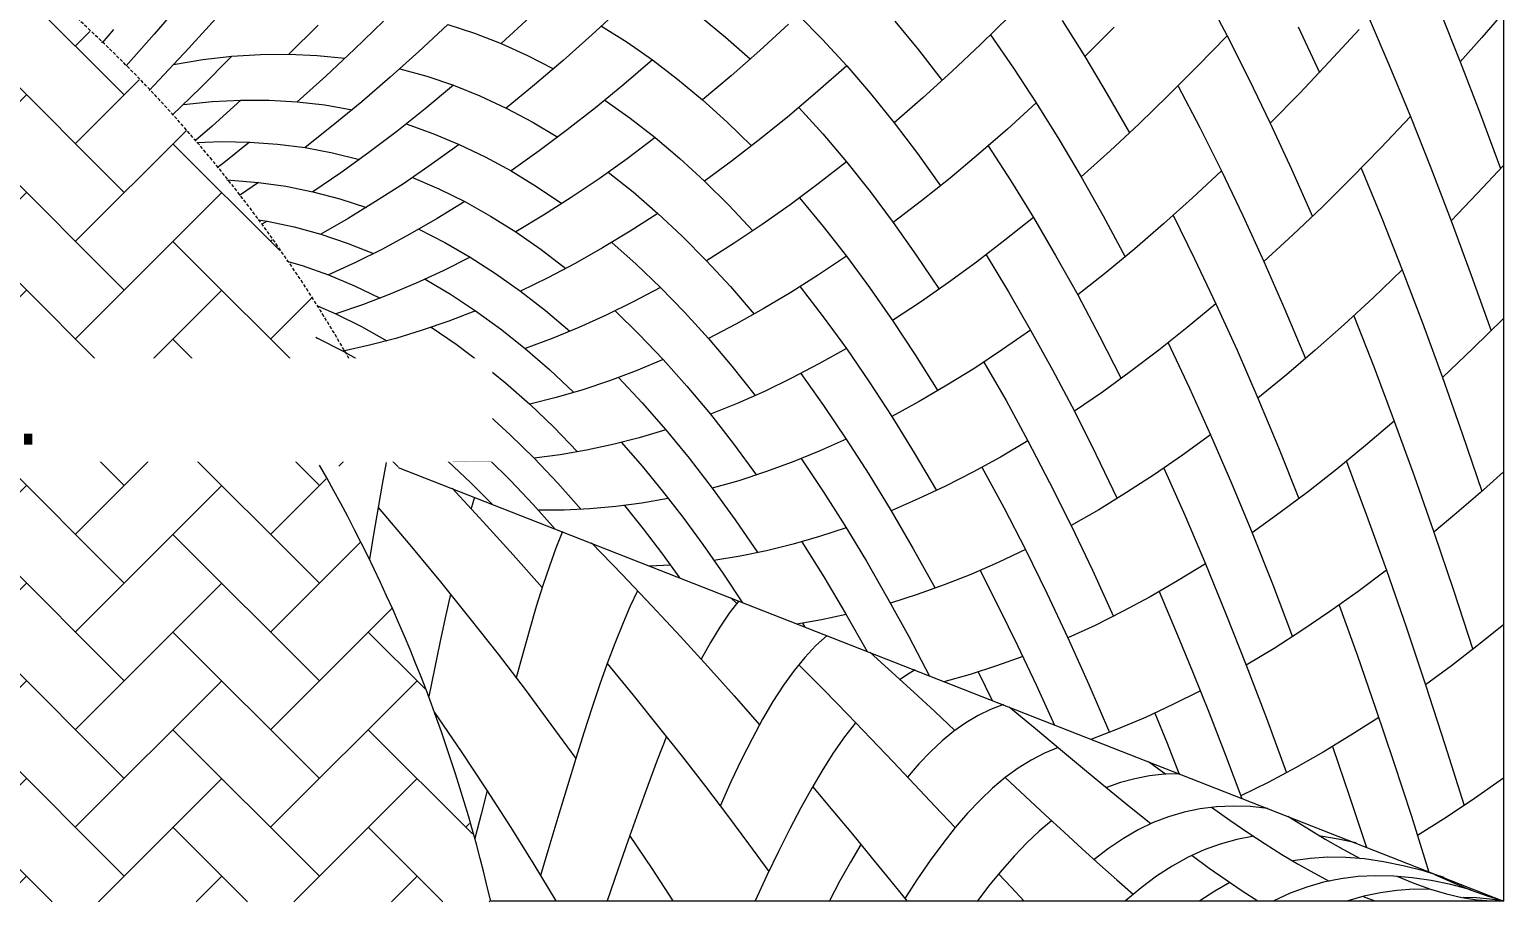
# Model space of a CAD drawing. Header units: millimetres. Extents: x -44638 to 64413, y -26305 to 6660.
# Drawn here: x -1102 to 1032, y -1812 to -549 of the extents above; entities that cross this region are included whole.
import ezdxf

# ---------------------------------------------------------------- set-up
doc = ezdxf.new("R2010")
doc.units = ezdxf.units.MM
doc.linetypes.add('Demolished', pattern=[7.14375, 4.7625, -2.38125])
for name, color, linetype, lineweight in [('A-ANNO-DIMS', 211, 'Continuous', 5), ('A-ANNO-DIMS-100', 211, 'Continuous', 5), ('A-FLOR', 192, 'Continuous', 9), ('A-FLOR-PATT', 8, 'Continuous', 9), ('G-ANNO-TEXT', 231, 'Continuous', 5)]:
    doc.layers.add(name, color=color, linetype=linetype, lineweight=lineweight)
doc.styles.add('Arial_1', font='arial.ttf', dxfattribs={"width": 0.9, "height": 100})
doc.styles.add('Arial_2', font='arial.ttf', dxfattribs={"width": 0.9, "height": 120})
doc.dimstyles.new('SVA_-_1_2mm_Arial', dxfattribs={"dimscale": 304.8, "dimtxt": 122.431128, "dimasz": 0.492126, "dimexe": 0.492126, "dimexo": 0.0625, "dimgap": 0.246063, "dimtad": 1, "dimdec": 0, "dimrnd": 5, "dimzin": 0, "dimdsep": 46, "dimtxsty": 'Arial_2', "dimblk1": 'OBLIQUE', "dimblk2": 'OBLIQUE', "dimsah": 1, "dimcen": 0.09, "dimdle": 0.492126, "dimazin": 0, "dimtfac": 1, "dimtdec": 4, "dimtix": 1, "dimtmove": 0, "dimatfit": 3, "dimfxl": 1.968504, "dimfxlon": 1, "dimtvp": 1, "dimtfill": 1, "dimtolj": 1, "dimtzin": 0, "dimarcsym": 2})

# ---------------------------------------------------------------- blocks, each defined once
blk = doc.blocks.new('FP_16-DEMOLITION - EXISTING GROUND STOREY PLAN')
at = {"layer": 'A-FLOR-PATT', "color": 53, "lineweight": 5}
for p, q in [((-878.4, -505.7), (-921.4, -556)), ((600.6, -498.6), (632.3, -558.5)), ((-821.9, -522.1), (-871.7, -577)), ((-377, -531.1), (-418.8, -569.6)), ((-245.8, -518.5), (-287.6, -557.1)), ((-130.3, -530.6), (-94.1, -560.2)), ((11.4, -528.2), (46.6, -563.9)), ((317.8, -529.4), (275.5, -570.6)), ((837.7, -533.1), (867.9, -603.1)), ((940.1, -522.2), (969.8, -596.1)), ((1032.2, -524.4), (1000.9, -560.7)), ((-980.2, -549.2), (-996.4, -568.5)), ((-684, -542.9), (-726.1, -585)), ((-589.2, -537.4), (-631.2, -577.9)), ((-496.2, -542), (-538, -581)), ((-496.2, -542), (-457.3, -554.7)), ((-457.3, -554.7), (-418.8, -569.6)), ((-273.7, -544.4), (-236.5, -567.8)), ((-2.6, -541.3), (-44.4, -579.5)), ((151.3, -537), (185.6, -578.9)), ((393.4, -536.4), (426.2, -588.4)), ((468.7, -546.1), (426.2, -588.4)), ((735.1, -545.2), (765.8, -611.3)), ((823.3, -549.1), (780.1, -596)), ((-997.3, -567.7), (-994.8, -566.7)), ((-921.4, -556), (-961.7, -601.8)), ((-418.8, -569.6), (-380.7, -586.7)), ((-287.6, -557.1), (-329.2, -594.1)), ((-236.5, -567.8), (-199.8, -593.3)), ((-94.1, -560.2), (-58.3, -591.9)), ((46.6, -563.9), (81.4, -601.8)), ((275.5, -570.6), (233.5, -610.2)), ((289.6, -557.1), (323, -605.1)), ((632.3, -558.5), (589.6, -602.6)), ((632.3, -558.5), (663.6, -620.6)), ((1000.9, -560.7), (969.8, -596.1)), ((-871.7, -577), (-921.1, -629.7)), ((-893.1, -600.1), (-850.8, -592.9)), ((-808.8, -588), (-854.4, -633.9)), ((-850.8, -592.9), (-808.8, -588)), ((-808.8, -588), (-767.3, -585.4)), ((-767.3, -585.4), (-726.1, -585)), ((-726.1, -585), (-685.4, -586.9)), ((-685.4, -586.9), (-645.1, -591)), ((-631.2, -577.9), (-672.9, -616.8)), ((-538, -581), (-579.5, -618.3)), ((-380.7, -586.7), (-343, -606.1)), ((-329.2, -594.1), (-370.5, -629.4)), ((-199.8, -593.3), (-241.2, -628.8)), ((-199.8, -593.3), (-163.4, -621.1)), ((-44.4, -579.5), (-86, -616.2)), ((185.6, -578.9), (219.5, -623)), ((426.2, -588.4), (458.7, -642.7)), ((780.1, -596), (737.3, -641.3)), ((969.8, -596.1), (999.2, -672.2)), ((-672.9, -616.8), (-714.4, -654)), ((-579.5, -618.3), (-620.8, -654)), ((-565.7, -606.1), (-526.6, -617)), ((-526.6, -617), (-487.9, -630.1)), ((-86, -616.2), (-127.4, -651.1)), ((81.4, -601.8), (39.8, -638.5)), ((81.4, -601.8), (115.9, -642)), ((233.5, -610.2), (191.7, -648.1)), ((323, -605.1), (356, -655.4)), ((589.6, -602.6), (547.1, -645)), ((867.9, -603.1), (897.8, -675.3)), ((-921.1, -629.7), (-928.6, -637.4)), ((-854.4, -633.9), (-895.1, -673.4)), ((-487.9, -630.1), (-529, -664.3)), ((-487.9, -630.1), (-449.6, -645.5)), ((-370.5, -629.4), (-411.6, -663.1)), ((-241.2, -628.8), (-282.4, -662.6)), ((-163.4, -621.1), (-127.4, -651.1)), ((39.8, -638.5), (-1.6, -673.6)), ((561.2, -631.1), (592.8, -691.4)), ((663.6, -620.6), (694.6, -684.9)), ((-878.9, -657.9), (-837.2, -653.5)), ((-795.8, -651.4), (-837.3, -689.1)), ((-837.2, -653.5), (-795.8, -651.4)), ((-795.8, -651.4), (-754.9, -651.6)), ((-754.9, -651.6), (-714.4, -654)), ((-714.4, -654), (-674.3, -658.6)), ((-674.3, -658.6), (-634.5, -665.5)), ((-620.8, -654), (-661.9, -688)), ((-449.6, -645.5), (-411.6, -663.1)), ((-268.7, -651.5), (-232.1, -677.5)), ((-127.4, -651.1), (-91.8, -683.4)), ((115.9, -642), (150.1, -684.3)), ((191.7, -648.1), (150.1, -684.3)), ((356, -655.4), (314.1, -693.4)), ((356, -655.4), (388.7, -707.9)), ((458.7, -642.7), (490.8, -699.1)), ((547.1, -645), (504.8, -685.8)), ((737.3, -641.3), (694.6, -684.9)), ((-529, -664.3), (-569.9, -696.8)), ((-411.6, -663.1), (-374.1, -683)), ((-282.4, -662.6), (-323.3, -694.7)), ((-232.1, -677.5), (-195.8, -705.8)), ((-1.6, -673.6), (-42.8, -707)), ((12.2, -662.1), (46.9, -700.5)), ((897.8, -675.3), (854.9, -720.6)), ((897.8, -675.3), (927.4, -749.7)), ((999.2, -672.2), (1028.2, -750.5)), ((-837.3, -689.1), (-861.5, -710.2)), ((-661.9, -688), (-702.8, -720.4)), ((-569.9, -696.8), (-610.6, -727.6)), ((-556.3, -686.1), (-517.8, -699.8)), ((-517.8, -699.8), (-479.6, -715.6)), ((-374.1, -683), (-336.9, -705.1)), ((-323.3, -694.7), (-364, -725.2)), ((-91.8, -683.4), (-56.5, -717.8)), ((46.9, -700.5), (81.2, -741.1)), ((150.1, -684.3), (183.9, -728.9)), ((314.1, -693.4), (272.5, -729.7)), ((504.8, -685.8), (462.8, -725)), ((592.8, -691.4), (624, -753.9)), ((694.6, -684.9), (725.3, -751.4)), ((-859.3, -713), (-823.7, -711.7)), ((-823.7, -711.7), (-783, -712.3)), ((-783, -712.3), (-820.5, -742.5)), ((-783, -712.3), (-742.7, -715.3)), ((-742.7, -715.3), (-702.8, -720.4)), ((-702.8, -720.4), (-663.3, -727.9)), ((-479.6, -715.6), (-520.2, -744.9)), ((-479.6, -715.6), (-441.9, -733.7)), ((-364, -725.2), (-404.5, -754.1)), ((-195.8, -705.8), (-236.6, -736.4)), ((-195.8, -705.8), (-160, -736.3)), ((-42.8, -707), (-83.8, -738.8)), ((286.3, -717.8), (319.2, -768.5)), ((388.7, -707.9), (421, -762.5)), ((462.8, -725), (421, -762.5)), ((854.9, -720.6), (812.2, -764.3)), ((-820.5, -742.5), (-829.9, -749.7)), ((-663.3, -727.9), (-624.1, -737.5)), ((-610.6, -727.6), (-651.1, -756.8)), ((-520.2, -744.9), (-560.5, -772.6)), ((-441.9, -733.7), (-404.5, -754.1)), ((-236.6, -736.4), (-277.2, -765.4)), ((-160, -736.3), (-124.5, -769)), ((-83.8, -738.8), (-124.5, -769)), ((81.2, -741.1), (40.2, -773)), ((81.2, -741.1), (115.2, -783.9)), ((183.9, -728.9), (217.3, -775.6)), ((272.5, -729.7), (231.1, -764.4)), ((1032.2, -746.2), (994.3, -786.8)), ((-816, -767.1), (-810.5, -767.3)), ((-810.5, -767.3), (-770.4, -770.7)), ((-651.1, -756.8), (-691.3, -784.4)), ((-547.1, -763.6), (-509.1, -780)), ((-404.5, -754.1), (-367.5, -776.7)), ((-277.2, -765.4), (-317.5, -792.7)), ((-263.7, -755.9), (-227.6, -784.6)), ((231.1, -764.4), (189.9, -797.5)), ((421, -762.5), (453, -819.3)), ((624, -753.9), (582, -793.2)), ((624, -753.9), (655, -818.6)), ((725.3, -751.4), (755.7, -820)), ((812.2, -764.3), (769.8, -806.4)), ((826.4, -749.9), (856.3, -822.5)), ((927.4, -749.7), (956.7, -826.2)), ((-770.4, -770.7), (-797.9, -789.8)), ((-770.4, -770.7), (-730.6, -776.4)), ((-730.6, -776.4), (-691.3, -784.4)), ((-691.3, -784.4), (-652.4, -794.5)), ((-560.5, -772.6), (-600.6, -798.6)), ((-509.1, -780), (-471.5, -798.6)), ((-367.5, -776.7), (-330.9, -801.4)), ((-227.6, -784.6), (-191.9, -815.6)), ((-124.5, -769), (-89.4, -803.9)), ((40.2, -773), (-0.6, -803.2)), ((115.2, -783.9), (148.9, -828.9)), ((319.2, -768.5), (351.8, -821.4)), ((994.3, -786.8), (956.7, -826.2)), ((-652.4, -794.5), (-613.9, -807)), ((-600.6, -798.6), (-640.4, -823)), ((-471.5, -798.6), (-511.5, -823.1)), ((-471.5, -798.6), (-434.4, -819.4)), ((-317.5, -792.7), (-357.6, -818.4)), ((-89.4, -803.9), (-54.6, -841)), ((-0.6, -803.2), (-41.1, -831.8)), ((13, -793.3), (47.2, -834.4)), ((189.9, -797.5), (148.9, -828.9)), ((582, -793.2), (540.1, -830.8)), ((769.8, -806.4), (727.6, -846.8)), ((-770, -824.8), (-757.9, -826.7)), ((-757.9, -826.7), (-765.6, -831.2)), ((-757.9, -826.7), (-718.8, -835.1)), ((-640.4, -823), (-680.1, -845.8)), ((-511.5, -823.1), (-551.2, -845.9)), ((-434.4, -819.4), (-397.5, -842.4)), ((-357.6, -818.4), (-397.5, -842.4)), ((-191.9, -815.6), (-232.1, -841.4)), ((-191.9, -815.6), (-156.6, -848.8)), ((-41.1, -831.8), (-81.5, -858.8)), ((148.9, -828.9), (182.2, -876.1)), ((351.8, -821.4), (310.6, -854.5)), ((351.8, -821.4), (384, -876.5)), ((453, -819.3), (484.7, -878.3)), ((540.1, -830.8), (498.5, -866.7)), ((554.1, -818.4), (585.2, -881.4)), ((655, -818.6), (685.6, -885.5)), ((856.3, -822.5), (885.8, -897.3)), ((956.7, -826.2), (985.7, -904.9)), ((-718.8, -835.1), (-680.1, -845.8)), ((-680.1, -845.8), (-641.7, -858.7)), ((-551.2, -845.9), (-590.7, -867.2)), ((-538, -838.5), (-500.6, -857.6)), ((-397.5, -842.4), (-361.1, -867.7)), ((-232.1, -841.4), (-272.1, -865.5)), ((-156.6, -848.8), (-121.6, -884.2)), ((47.2, -834.4), (81.1, -877.7)), ((727.6, -846.8), (685.6, -885.5)), ((-641.7, -858.7), (-603.8, -873.9)), ((-590.7, -867.2), (-629.9, -886.7)), ((-500.6, -857.6), (-463.6, -878.9)), ((-361.1, -867.7), (-325, -895.2)), ((-272.1, -865.5), (-311.8, -888.1)), ((-258.8, -857.7), (-223.2, -889.1)), ((-81.5, -858.8), (-121.6, -884.2)), ((310.6, -854.5), (269.6, -886)), ((498.5, -866.7), (457.1, -901)), ((-729, -884.9), (-707.1, -891.3)), ((-707.1, -891.3), (-669, -904.7)), ((-629.9, -886.7), (-669, -904.7)), ((-463.6, -878.9), (-502.9, -898.6)), ((-463.6, -878.9), (-426.9, -902.5)), ((-311.8, -888.1), (-351.3, -909)), ((-223.2, -889.1), (-188.1, -922.8)), ((-121.6, -884.2), (-87, -921.7)), ((81.1, -877.7), (40.7, -904.7)), ((81.1, -877.7), (114.6, -923.1)), ((182.2, -876.1), (215.2, -925.5)), ((269.6, -886), (228.8, -915.9)), ((283.2, -875.7), (315.7, -929)), ((384, -876.5), (416, -933.7)), ((585.2, -881.4), (616.1, -946.5)), ((685.6, -885.5), (715.9, -954.6)), ((-669, -904.7), (-631.3, -920.4)), ((-542, -916.7), (-581, -933.1)), ((-502.9, -898.6), (-542, -916.7)), ((-529, -910.8), (-492.2, -932.7)), ((-426.9, -902.5), (-390.7, -928.2)), ((-351.3, -909), (-390.7, -928.2)), ((40.7, -904.7), (0.5, -930.1)), ((228.8, -915.9), (188.2, -944.2)), ((457.1, -901), (416, -933.7)), ((885.8, -897.3), (843.6, -937.7)), ((885.8, -897.3), (915.1, -974.2)), ((985.7, -904.9), (1014.4, -985.7)), ((-631.3, -920.4), (-593.9, -938.2)), ((-581, -933.1), (-619.7, -947.9)), ((-492.2, -932.7), (-455.8, -956.7)), ((-390.7, -928.2), (-354.8, -956.2)), ((-188.1, -922.8), (-227.7, -943.7)), ((-188.1, -922.8), (-153.3, -958.6)), ((-87, -921.7), (-52.7, -961.5)), ((0.5, -930.1), (-39.5, -953.9)), ((13.9, -921.9), (47.6, -965.6)), ((114.6, -923.1), (147.8, -970.8)), ((315.7, -929), (347.8, -984.6)), ((416, -933.7), (447.5, -993.2)), ((843.6, -937.7), (801.6, -976.6)), ((-684.8, -949.7), (-658.2, -961.1)), ((-619.7, -947.9), (-658.2, -961.1)), ((-455.8, -956.7), (-494.5, -971.6)), ((-455.8, -956.7), (-419.7, -982.9)), ((-354.8, -956.2), (-319.2, -986.4)), ((-227.7, -943.7), (-267, -963.1)), ((-253.9, -956.8), (-218.9, -990.9)), ((-153.3, -958.6), (-118.8, -996.7)), ((-39.5, -953.9), (-79.2, -976.1)), ((188.2, -944.2), (147.8, -970.8)), ((616.1, -946.5), (574.6, -980.9)), ((616.1, -946.5), (646.6, -1013.8)), ((715.9, -954.6), (745.9, -1025.8)), ((-658.2, -961.1), (-621, -979.5)), ((-621, -979.5), (-584.2, -1000.1)), ((-494.5, -971.6), (-533.1, -984.9)), ((-520.3, -980.6), (-484, -1005.2)), ((-306.2, -980.8), (-345.2, -996.9)), ((-267, -963.1), (-306.2, -980.8)), ((-79.2, -976.1), (-118.8, -996.7)), ((47.6, -965.6), (81, -1011.5)), ((147.8, -970.8), (180.7, -1020.6)), ((574.6, -980.9), (533.4, -1013.6)), ((801.6, -976.6), (759.8, -1013.8)), ((815.5, -963.8), (845, -1039)), ((915.1, -974.2), (944, -1053.3)), ((1032.2, -968), (988, -1011.5)), ((-687.4, -994.9), (-684.6, -996.1)), ((-684.6, -996.1), (-647.7, -1015)), ((-571.5, -996.6), (-609.7, -1006.6)), ((-533.1, -984.9), (-571.5, -996.6)), ((-419.7, -982.9), (-384, -1011.4)), ((-345.2, -996.9), (-384, -1011.4)), ((-218.9, -990.9), (-184.3, -1027.3)), ((-118.8, -996.7), (-84.7, -1036.9)), ((347.8, -984.6), (307.2, -1012.9)), ((347.8, -984.6), (379.6, -1042.3)), ((447.5, -993.2), (478.8, -1054.8)), ((547.1, -1002.9), (577.9, -1068.5)), ((-609.7, -1006.6), (-647.7, -1015)), ((-647.7, -1015), (-611.1, -1036.1)), ((-484, -1005.2), (-448.1, -1031.9)), ((-384, -1011.4), (-348.6, -1042.1)), ((81, -1011.5), (41.2, -1033.7)), ((81, -1011.5), (114.1, -1059.6)), ((180.7, -1020.6), (213.2, -1072.6)), ((307.2, -1012.9), (266.8, -1039.6)), ((533.4, -1013.6), (492.4, -1044.8)), ((646.6, -1013.8), (676.8, -1083.3)), ((759.8, -1013.8), (718.2, -1049.3)), ((988, -1011.5), (944, -1053.3)), ((-705.8, -1027.9), (-673.8, -1044.8)), ((-673.8, -1044.8), (-637.4, -1066.4)), ((-611.1, -1036.1), (-574.8, -1059.4)), ((-486.4, -1042.1), (-524.4, -1050.6)), ((-448.1, -1031.9), (-486.4, -1042.1)), ((-448.1, -1031.9), (-412.6, -1060.9)), ((-348.6, -1042.1), (-313.6, -1074.9)), ((-223.3, -1043.5), (-262.1, -1058)), ((-184.3, -1027.3), (-223.3, -1043.5)), ((-184.3, -1027.3), (-150, -1065.8)), ((-84.7, -1036.9), (-50.9, -1079.3)), ((41.2, -1033.7), (1.6, -1054.4)), ((266.8, -1039.6), (226.6, -1064.6)), ((280.2, -1030.9), (312.2, -1086.8)), ((379.6, -1042.3), (411.1, -1102.1)), ((492.4, -1044.8), (451.6, -1074.3)), ((845, -1039), (874.2, -1116.3)), ((-725, -1054.9), (-699.4, -1068.9)), ((-599.9, -1062.7), (-637.4, -1066.4)), ((-637.4, -1066.4), (-601.3, -1090.2)), ((-562.3, -1057.5), (-599.9, -1062.7)), ((-524.4, -1050.6), (-562.3, -1057.5)), ((-511.8, -1047.9), (-476, -1075.1)), ((-412.6, -1060.9), (-377.4, -1092)), ((-262.1, -1058), (-300.8, -1071)), ((-249.2, -1053.4), (-214.7, -1090.2)), ((-150, -1065.8), (-116, -1106.5)), ((1.6, -1054.4), (-37.8, -1073.4)), ((14.8, -1047.7), (48, -1094)), ((114.1, -1059.6), (146.8, -1109.9)), ((226.6, -1064.6), (186.6, -1088.1)), ((718.2, -1049.3), (676.8, -1083.3)), ((944, -1053.3), (972.6, -1134.5)), ((-745.7, -1075.1), (-711.8, -1095)), ((-725, -1068.6), (-737.3, -1068.1)), ((-699.4, -1068.9), (-725, -1068.6)), ((-699.4, -1068.9), (-663.2, -1091)), ((-476, -1075.1), (-440.7, -1104.6)), ((-339.2, -1082.3), (-377.4, -1092)), ((-300.8, -1071), (-339.2, -1082.3)), ((-37.8, -1073.4), (-77, -1090.7)), ((186.6, -1088.1), (146.8, -1109.9)), ((312.2, -1086.8), (343.9, -1144.9)), ((451.6, -1074.3), (411.1, -1102.1)), ((577.9, -1068.5), (608.3, -1136.2)), ((676.8, -1083.3), (706.7, -1154.9)), ((-688.6, -1109.9), (-727.3, -1104.1)), ((-711.8, -1095), (-678.1, -1116.9)), ((-663.2, -1091), (-627.4, -1115.3)), ((-601.3, -1090.2), (-565.7, -1116.2)), ((-440.7, -1104.6), (-478.4, -1110)), ((-440.7, -1104.6), (-405.7, -1136.2)), ((-377.4, -1092), (-342.6, -1125.4)), ((-214.7, -1090.2), (-180.6, -1129.1)), ((-77, -1090.7), (-116, -1106.5)), ((-116, -1106.5), (-82.4, -1149.4)), ((48, -1094), (80.9, -1142.6)), ((411.1, -1102.1), (442.2, -1164.2)), ((-717, -1120.7), (-702.2, -1130.9)), ((-678.1, -1116.9), (-644.8, -1140.7)), ((-590.4, -1116.4), (-627.4, -1115.3)), ((-627.4, -1115.3), (-591.9, -1141.8)), ((-553.3, -1115.9), (-590.4, -1116.4)), ((-515.9, -1113.7), (-553.3, -1115.9)), ((-478.4, -1110), (-515.9, -1113.7)), ((-503.5, -1112.6), (-470.3, -1140.8)), ((-342.6, -1125.4), (-308.1, -1160.9)), ((-180.6, -1129.1), (-219.1, -1140.6)), ((-180.6, -1129.1), (-146.8, -1170.3)), ((146.8, -1109.9), (179.2, -1162.3)), ((874.2, -1116.3), (832.6, -1151.9)), ((874.2, -1116.3), (903.1, -1195.8)), ((-644.8, -1140.7), (-611.8, -1166.5)), ((-591.9, -1141.8), (-556.8, -1170.5)), ((-470.3, -1140.8), (-437.4, -1170.9)), ((-405.7, -1136.2), (-371.1, -1170.1)), ((-257.4, -1150.4), (-295.4, -1158.5)), ((-219.1, -1140.6), (-257.4, -1150.4)), ((-244.6, -1147.3), (-214.8, -1181.8)), ((-82.4, -1149.4), (-49.1, -1194.5)), ((80.9, -1142.6), (41.7, -1160.1)), ((80.9, -1142.6), (113.5, -1193.3)), ((343.9, -1144.9), (303.9, -1168.5)), ((343.9, -1144.9), (375.3, -1205.2)), ((608.3, -1136.2), (567.5, -1165.7)), ((608.3, -1136.2), (638.4, -1206.1)), ((832.6, -1151.9), (791.2, -1185.9)), ((972.6, -1134.5), (1001, -1217.9)), ((-581.2, -1167.5), (-617.7, -1161.7)), ((-544.6, -1171.7), (-581.2, -1167.5)), ((-507.7, -1174.3), (-544.6, -1171.7)), ((-437.4, -1170.9), (-404.9, -1203)), ((-333.3, -1165.1), (-371.1, -1170.1)), ((-371.1, -1170.1), (-336.8, -1206.1)), ((-295.4, -1158.5), (-333.3, -1165.1)), ((-146.8, -1170.3), (-113.3, -1213.7)), ((41.7, -1160.1), (2.6, -1175.9)), ((15.6, -1170.8), (47.4, -1218.2)), ((179.2, -1162.3), (211.3, -1217)), ((303.9, -1168.5), (264.1, -1190.3)), ((442.2, -1164.2), (473.1, -1228.4)), ((567.5, -1165.7), (526.9, -1193.7)), ((706.7, -1154.9), (736.3, -1228.7)), ((-470.7, -1175.3), (-507.7, -1174.3)), ((-495.4, -1174.8), (-463.1, -1205.2)), ((-433.5, -1174.7), (-470.7, -1175.3)), ((-214.8, -1181.8), (-185.3, -1217.9)), ((-36.2, -1190.1), (-74.9, -1202.7)), ((2.6, -1175.9), (-36.2, -1190.1)), ((113.5, -1193.3), (145.8, -1246.3)), ((264.1, -1190.3), (224.4, -1210.6)), ((277.3, -1183.2), (308.9, -1241.8)), ((526.9, -1193.7), (486.5, -1220)), ((540.4, -1184.6), (570.8, -1252.7)), ((791.2, -1185.9), (750, -1218.3)), ((805, -1174.8), (834.1, -1252.5)), ((1032.2, -1189.9), (998.5, -1220.1)), ((-463.1, -1205.2), (-431.1, -1237.5)), ((-404.9, -1203), (-372.7, -1237)), ((-336.8, -1206.1), (-302.8, -1244.3)), ((-74.9, -1202.7), (-113.3, -1213.7)), ((-113.3, -1213.7), (-80.2, -1259.3)), ((224.4, -1210.6), (185, -1229.2)), ((375.3, -1205.2), (406.3, -1267.7)), ((638.4, -1206.1), (668.3, -1278.1)), ((903.1, -1195.8), (931.7, -1277.4)), ((-372.7, -1237), (-340.7, -1273)), ((-215, -1235.1), (-252.7, -1240.1)), ((-177, -1228.4), (-215, -1235.1)), ((-185.3, -1217.9), (-156, -1255.8)), ((47.4, -1218.2), (78.8, -1267.7)), ((185, -1229.2), (145.8, -1246.3)), ((486.5, -1220), (446.3, -1244.7)), ((750, -1218.3), (709, -1249)), ((998.5, -1220.1), (965, -1249.3)), ((-327.7, -1245.3), (-364.9, -1245.5)), ((-290.3, -1243.5), (-327.7, -1245.3)), ((-252.7, -1240.1), (-290.3, -1243.5)), ((-240.2, -1238.6), (-213.2, -1272.3)), ((-156, -1255.8), (-126.9, -1295.3)), ((145.8, -1246.3), (177.7, -1301.4)), ((308.9, -1241.8), (340.1, -1302.5)), ((446.3, -1244.7), (406.3, -1267.7)), ((570.8, -1252.7), (600.8, -1323)), ((709, -1249), (668.3, -1278.1)), ((834.1, -1252.5), (862.9, -1332.4)), ((965, -1249.3), (931.7, -1277.4)), ((-213.2, -1272.3), (-186.5, -1307.4)), ((-80.2, -1259.3), (-47.4, -1307)), ((80.9, -1271), (42.2, -1283.7)), ((78.8, -1267.7), (109.9, -1319.1)), ((406.3, -1267.7), (437.1, -1332.4)), ((668.3, -1278.1), (697.8, -1352.3)), ((931.7, -1277.4), (960, -1361.2)), ((-126.9, -1295.3), (-98.1, -1336.5)), ((3.7, -1294.8), (-34.7, -1304.2)), ((42.2, -1283.7), (3.7, -1294.8)), ((16.5, -1291.3), (48.3, -1342.2)), ((177.7, -1301.4), (209.4, -1358.6)), ((-186.5, -1307.4), (-160, -1343.9)), ((-72.8, -1312), (-110.7, -1318.3)), ((-34.7, -1304.2), (-72.8, -1312)), ((109.9, -1319.1), (140.7, -1372.7)), ((300.7, -1321.3), (261.4, -1338.4)), ((340.1, -1302.5), (300.7, -1321.3)), ((340.1, -1302.5), (371.1, -1365.5)), ((600.8, -1323), (560.6, -1347.8)), ((600.8, -1323), (630.5, -1395.5)), ((-173.5, -1325), (-203.9, -1326.7)), ((-98.1, -1336.5), (-69.6, -1379.4)), ((48.3, -1342.2), (79.9, -1395.2)), ((261.4, -1338.4), (222.4, -1353.8)), ((274.5, -1332.8), (301.8, -1386.3)), ((437.1, -1332.4), (467.5, -1399.2)), ((862.9, -1332.4), (821.9, -1363.2)), ((862.9, -1332.4), (891.4, -1414.4)), ((222.4, -1353.8), (183.5, -1367.7)), ((371.1, -1365.5), (401.7, -1430.5)), ((560.6, -1347.8), (520.6, -1370.9)), ((533.9, -1363.4), (558.2, -1420.5)), ((697.8, -1352.3), (727.1, -1428.7)), ((821.9, -1363.2), (781.1, -1392.3)), ((960, -1361.2), (988, -1447.1)), ((140.7, -1372.7), (171.3, -1428.2)), ((183.5, -1367.7), (144.8, -1379.9)), ((301.8, -1386.3), (328.8, -1441.5)), ((520.6, -1370.9), (480.8, -1392.4)), ((794.7, -1382.8), (821.1, -1456.5)), ((44.8, -1404.2), (9.1, -1410.3)), ((80.8, -1396.7), (44.8, -1404.2)), ((79.9, -1395.2), (111.1, -1450.3)), ((480.8, -1392.4), (441.1, -1412.3)), ((630.5, -1395.5), (660, -1470.1)), ((781.1, -1392.3), (740.5, -1419.9)), ((17.3, -1409), (20.8, -1414.9)), ((171.3, -1428.2), (201.5, -1485.8)), ((441.1, -1412.3), (401.7, -1430.5)), ((558.2, -1420.5), (582.3, -1479)), ((740.5, -1419.9), (700.2, -1445.8)), ((891.4, -1414.4), (919.7, -1498.6)), ((1032.2, -1411.7), (994.5, -1442)), ((328.8, -1441.5), (355.7, -1498.3)), ((401.7, -1430.5), (432.1, -1497.8)), ((700.2, -1445.8), (660, -1470.1)), ((994.5, -1442), (957, -1471)), ((298.1, -1471.1), (260, -1483.3)), ((336.4, -1457.4), (298.1, -1471.1)), ((660, -1470.1), (689.2, -1546.9)), ((821.1, -1456.5), (847.3, -1532)), ((957, -1471), (919.7, -1498.6)), ((260, -1483.3), (222, -1493.9)), ((271.7, -1479.7), (291.9, -1521.3)), ((582.3, -1479), (606.2, -1539)), ((355.7, -1498.3), (382.3, -1556.8)), ((432.1, -1497.8), (462.1, -1567.2)), ((593.5, -1507), (553.6, -1527.1)), ((919.7, -1498.6), (947.6, -1584.9)), ((553.6, -1527.1), (513.9, -1545.5)), ((847.3, -1532), (873.3, -1609.4)), ((513.9, -1545.5), (474.3, -1562.3)), ((527.5, -1539.3), (545.3, -1583.1)), ((606.2, -1539), (629.9, -1600.4)), ((689.2, -1546.9), (718, -1625.8)), ((851.9, -1545.5), (811.5, -1571.5)), ((474.3, -1562.3), (435, -1577.5)), ((811.5, -1571.5), (771.3, -1595.8)), ((545.3, -1583.1), (563, -1627.7)), ((629.9, -1600.4), (653.4, -1663.2)), ((771.3, -1595.8), (731.3, -1618.6)), ((784.7, -1587.9), (809.5, -1660.2)), ((947.6, -1584.9), (975.3, -1673.4)), ((731.3, -1618.6), (691.5, -1639.7)), ((873.3, -1609.4), (899, -1688.6)), ((691.5, -1639.7), (651.9, -1659.2)), ((1032.2, -1633.5), (990.6, -1663)), ((809.5, -1660.2), (834.1, -1734.1)), ((990.6, -1663), (949.2, -1690.7)), ((899, -1688.6), (924.5, -1769.6)), ((949.2, -1690.7), (908, -1716.8))]:
    blk.add_line(p, q, dxfattribs=at)
blk = doc.blocks.new('FP_17-DEMOLITION - EXISTING GROUND STOREY PLAN')
at = {"layer": 'A-FLOR-PATT', "color": 53, "lineweight": 5}
for p, q in [((-713, -1126.2), (-713, -1126.4)), ((-585.3, -1176.3), (-591.2, -1207.9)), ((-591.2, -1207.9), (-597.1, -1241.8)), ((-490, -1213.6), (-444.9, -1262.2)), ((-457.6, -1226.4), (-462.4, -1243.2)), ((-597.1, -1241.8), (-603.1, -1278)), ((-597, -1241.7), (-551, -1295.8)), ((-603.1, -1278), (-609.3, -1316.6)), ((-444.9, -1262.2), (-401.4, -1310.2)), ((-330, -1276.5), (-339.6, -1300.4)), ((-551, -1295.8), (-506.8, -1349.3)), ((-339.6, -1300.4), (-349.1, -1326.5)), ((-288.3, -1292.8), (-243.6, -1338.8)), ((-401.4, -1310.2), (-359.4, -1357.5)), ((-349.1, -1326.5), (-358.5, -1354.7)), ((-243.6, -1338.8), (-200.7, -1384.1)), ((-506.8, -1349.3), (-464.3, -1402.1)), ((-358.5, -1354.7), (-368, -1384.9)), ((-221.4, -1362.1), (-232.4, -1385.6)), ((-492.4, -1367), (-499.8, -1401.3)), ((-368, -1384.9), (-377.5, -1417.3)), ((-232.4, -1385.6), (-243.4, -1411)), ((-200.7, -1384.1), (-159.3, -1428.5)), ((-74.6, -1376.7), (-88.6, -1394.6)), ((-86.6, -1372), (-77.8, -1380.5)), ((-499.8, -1401.3), (-507.5, -1437.4)), ((-464.3, -1402.1), (-423.4, -1454.1)), ((-88.6, -1394.6), (-102.3, -1414.8)), ((-377.5, -1417.3), (-387.2, -1451.7)), ((-243.4, -1411), (-254.3, -1438.4)), ((-159.3, -1428.5), (-119.6, -1472)), ((-102.3, -1414.8), (-115.8, -1437)), ((53, -1426.8), (36.8, -1441.6)), ((-507.5, -1437.4), (-515.4, -1475.4)), ((-254.3, -1438.4), (-265.3, -1467.7)), ((-115.8, -1437), (-129.1, -1461.4)), ((36.8, -1441.6), (20.9, -1458.6)), ((115.1, -1451.1), (147.4, -1480.5)), ((-423.4, -1454.1), (-384.3, -1505.3)), ((-387.2, -1451.7), (-397.1, -1488.3)), ((-265.3, -1467.7), (-276.3, -1499.1)), ((-265.3, -1467.7), (-227.5, -1513.6)), ((-119.6, -1472), (-81.4, -1514.5)), ((20.9, -1458.6), (5.3, -1477.7)), ((12, -1469.2), (48.1, -1505.8)), ((-515.4, -1475.4), (-523.7, -1515.3)), ((5.3, -1477.7), (-10.1, -1499)), ((147.4, -1480.5), (178.6, -1509.2)), ((169.6, -1483.5), (158.7, -1490.8)), ((180.7, -1476.9), (169.6, -1483.5)), ((-384.3, -1505.3), (-346.7, -1555.7)), ((-276.3, -1499.1), (-287.6, -1532.4)), ((-227.5, -1513.6), (-191.3, -1558.6)), ((-81.4, -1514.5), (-44.8, -1556.1)), ((-10.1, -1499), (-25.3, -1522.6)), ((48.1, -1505.8), (82.9, -1541.5)), ((178.6, -1509.2), (208.9, -1537.1)), ((-287.6, -1532.4), (-299, -1567.8)), ((-25.3, -1522.6), (-40.4, -1548.3)), ((289.8, -1534), (271.7, -1542.8)), ((308.4, -1527), (289.8, -1534)), ((316.8, -1530.3), (354.6, -1561.8)), ((-515.2, -1538.3), (-476.7, -1594.8)), ((-346.7, -1555.7), (-310.8, -1605.1)), ((-40.4, -1548.3), (-55.6, -1576.4)), ((94.2, -1553.2), (78.3, -1573.9)), ((82.9, -1541.5), (116.4, -1576.3)), ((208.9, -1537.1), (238.1, -1564.4)), ((254, -1553.3), (236.7, -1565.5)), ((271.7, -1542.8), (254, -1553.3)), ((-299, -1567.8), (-310.8, -1605.1)), ((-179.6, -1573.3), (-193, -1607.6)), ((-191.3, -1558.6), (-156.5, -1602.6)), ((-55.6, -1576.4), (-70.8, -1606.6)), ((78.3, -1573.9), (62.5, -1596.6)), ((116.4, -1576.3), (148.7, -1610)), ((236.7, -1565.5), (219.6, -1579.4)), ((354.6, -1561.8), (390.8, -1592)), ((-476.7, -1594.8), (-439.9, -1650.4)), ((62.5, -1596.6), (46.7, -1621.2)), ((202.7, -1595.2), (186.1, -1612.7)), ((219.6, -1579.4), (202.7, -1595.2)), ((367.9, -1597.5), (348.7, -1607.4)), ((387.6, -1589.3), (367.9, -1597.5)), ((390.8, -1592), (425.6, -1620.9)), ((-310.8, -1605.1), (-322.9, -1644.5)), ((-193, -1607.6), (-206.7, -1644)), ((-156.5, -1602.6), (-123.2, -1645.7)), ((-70.8, -1606.6), (-86.2, -1639.1)), ((46.7, -1621.2), (30.9, -1647.9)), ((148.7, -1610), (179.8, -1642.8)), ((186.1, -1612.7), (169.5, -1632)), ((329.8, -1619.1), (311.1, -1632.6)), ((348.7, -1607.4), (329.8, -1619.1)), ((425.6, -1620.9), (459, -1648.5)), ((518.5, -1609.4), (543.3, -1627.8)), ((-86.2, -1639.1), (-101.8, -1673.9)), ((179.8, -1642.8), (209.6, -1674.5)), ((311.1, -1632.6), (292.7, -1648)), ((311.1, -1632.6), (340.5, -1660.1)), ((477.8, -1639.9), (457.6, -1647.3)), ((498.5, -1634.3), (477.8, -1639.9)), ((519.7, -1630.3), (498.5, -1634.3)), ((541.4, -1627.9), (519.7, -1630.3)), ((563.7, -1627.2), (541.4, -1627.9)), ((-439.2, -1651.6), (-447.8, -1685.8)), ((-439.9, -1650.4), (-404.9, -1705)), ((-322.9, -1644.5), (-335.4, -1685.8)), ((-206.7, -1644), (-220.7, -1682.6)), ((-123.2, -1645.7), (-91.3, -1687.8)), ((30.9, -1647.9), (15, -1676.5)), ((32.1, -1645.7), (61.6, -1680.8)), ((292.7, -1648), (274.5, -1665.2)), ((340.5, -1660.1), (368.9, -1686.6)), ((459, -1648.5), (491.1, -1674.7)), ((-447.8, -1685.8), (-456.8, -1721.1)), ((-335.4, -1685.8), (-348.3, -1729.2)), ((-220.7, -1682.6), (-235.1, -1723.3)), ((15, -1676.5), (-1.1, -1707.1)), ((61.6, -1680.8), (89.9, -1714.9)), ((209.6, -1674.5), (238.4, -1705.2)), ((256.4, -1684.2), (238.4, -1705.2)), ((274.5, -1665.2), (256.4, -1684.2)), ((491.1, -1674.7), (522, -1699.4)), ((570, -1682.8), (547.4, -1689.4)), ((593, -1678), (570, -1682.8)), ((616.7, -1675.1), (593, -1678)), ((609.5, -1675.8), (636.3, -1694.5)), ((640.9, -1674), (616.7, -1675.1)), ((665.8, -1674.7), (640.9, -1674)), ((691.4, -1677.3), (665.8, -1674.7)), ((-404.9, -1705), (-371.6, -1758.6)), ((-91.3, -1687.8), (-60.7, -1728.9)), ((-1.1, -1707.1), (-17.4, -1739.8)), ((238.4, -1705.2), (220.4, -1728)), ((378.1, -1695.2), (360.1, -1710.5)), ((368.9, -1686.6), (396.2, -1711.9)), ((525.3, -1698), (503.5, -1708.5)), ((547.4, -1689.4), (525.3, -1698)), ((636.3, -1694.5), (662.2, -1712.1)), ((720.3, -1688.6), (747.8, -1705.7)), ((747.8, -1705.7), (774.4, -1721.7)), ((-235.1, -1723.3), (-250, -1766.2)), ((-232.9, -1716.8), (-200.9, -1764.6)), ((89.9, -1714.9), (117.1, -1748)), ((220.4, -1728), (202.3, -1752.7)), ((342.3, -1727.4), (324.4, -1745.9)), ((360.1, -1710.5), (342.3, -1727.4)), ((396.2, -1711.9), (422.6, -1736.1)), ((482, -1720.9), (460.7, -1735.3)), ((503.5, -1708.5), (482, -1720.9)), ((646.3, -1722.4), (622.4, -1729)), ((670.7, -1717.8), (646.3, -1722.4)), ((662.2, -1712.1), (687.3, -1728.6)), ((687.3, -1728.6), (711.5, -1743.9)), ((793, -1721.8), (767.7, -1717.7)), ((774.4, -1721.7), (800, -1736.4)), ((819.1, -1727.4), (793, -1721.8)), ((-348.3, -1729.2), (-361.8, -1774.6)), ((-60.7, -1728.9), (-31.4, -1768.9)), ((-17.4, -1739.8), (-34, -1774.5)), ((102.1, -1729.7), (87, -1755.4)), ((117.1, -1748), (143.3, -1780.1)), ((324.4, -1745.9), (306.6, -1766.1)), ((422.6, -1736.1), (448, -1759.2)), ((460.7, -1735.3), (439.6, -1751.6)), ((575.7, -1748.2), (552.9, -1760.9)), ((598.9, -1737.6), (575.7, -1748.2)), ((581.4, -1745.4), (606.4, -1763.9)), ((622.4, -1729), (598.9, -1737.6)), ((711.5, -1743.9), (735, -1758.1)), ((752.3, -1749.9), (727.2, -1753.5)), ((778, -1748.2), (752.3, -1749.9)), ((804.2, -1748.4), (778, -1748.2)), ((800, -1736.4), (824.8, -1749.9)), ((831.1, -1750.6), (804.2, -1748.4)), ((-371.6, -1758.6), (-339.9, -1811.2)), ((-250, -1766.2), (-265.5, -1811.2)), ((-200.9, -1764.6), (-170.4, -1811.2)), ((87, -1755.4), (71.7, -1782.5)), ((202.3, -1752.7), (184.1, -1779.3)), ((306.6, -1766.1), (288.7, -1787.8)), ((448, -1759.2), (472.6, -1781)), ((552.9, -1760.9), (530.2, -1775.6)), ((606.4, -1763.9), (630.7, -1781)), ((735, -1758.1), (757.7, -1770.9)), ((757.7, -1770.9), (779.8, -1782.6)), ((858.8, -1754.6), (831.1, -1750.6)), ((887.2, -1760.4), (858.8, -1754.6)), ((916.5, -1768), (887.2, -1760.4)), ((946.7, -1777.5), (916.5, -1768)), ((-34, -1774.5), (-51, -1811.2)), ((71.7, -1782.5), (56.3, -1811.2)), ((143.3, -1780.1), (168.5, -1811.2)), ((184.1, -1779.3), (165.7, -1807.7)), ((288.7, -1787.8), (270.8, -1811.2)), ((301.3, -1772.3), (319.9, -1792.1)), ((319.9, -1792.1), (337.9, -1811.2)), ((472.6, -1781), (496.2, -1801.7)), ((507.7, -1792.3), (485.2, -1811.2)), ((530.2, -1775.6), (507.7, -1792.3)), ((636.3, -1784.9), (614.4, -1797.2)), ((630.7, -1781), (654.1, -1796.8)), ((747.6, -1791.4), (723.6, -1800.3)), ((772, -1784.4), (747.6, -1791.4)), ((796.7, -1779.3), (772, -1784.4)), ((821.8, -1776.2), (796.7, -1779.3)), ((847.4, -1774.8), (821.8, -1776.2)), ((873.6, -1775.4), (847.4, -1774.8)), ((900.4, -1777.7), (873.6, -1775.4)), ((877.9, -1775.6), (902.6, -1785.8)), ((927.9, -1781.9), (900.4, -1777.7)), ((902.6, -1785.8), (926.5, -1794.3)), ((956.1, -1787.8), (927.9, -1781.9)), ((932.6, -1772.9), (959, -1784.8)), ((985.1, -1795.5), (956.1, -1787.8)), ((959, -1784.8), (984.3, -1795.2)), ((614.4, -1797.2), (592.5, -1811.2)), ((654.1, -1796.8), (676.8, -1811.2)), ((723.6, -1800.3), (699.7, -1811.2)), ((830.4, -1804.5), (807, -1811.2)), ((829, -1804.8), (846.3, -1811.2)), ((854.1, -1799.5), (830.4, -1804.5)), ((878.1, -1796.2), (854.1, -1799.5)), ((902.5, -1794.5), (878.1, -1796.2)), ((927.4, -1794.6), (902.5, -1794.5)), ((926.5, -1794.3), (949.7, -1801.1)), ((949.7, -1801.1), (972.3, -1806.2)), ((972.3, -1806.2), (994.2, -1809.6)), ((993.1, -1807.1), (973.9, -1806.5)), ((984.3, -1795.2), (1008.8, -1804)), ((1012.6, -1808.7), (993.1, -1807.1)), ((994.2, -1809.6), (1015.7, -1811.2)), ((1008.8, -1804), (1032.4, -1811.1)), ((1032.4, -1811.2), (1012.6, -1808.7)), ((1032.4, -1811.2), (1021.5, -1811.2))]:
    blk.add_line(p, q, dxfattribs=at)
blk = doc.blocks.new('DIMBLOCK41-DEMOLITION - EXISTING GROUND STOREY PLAN')
at = {"layer": 'A-ANNO-DIMS-100'}
for p, q in [((-6797.6, -233.7), (-6797.6, -83.7)), ((764.4, -233.7), (764.4, -83.7)), ((-6797.6, -233.7), (914.4, -233.7)), ((-6797.6, -233.7), (-6797.6, -833.7)), ((764.4, -233.7), (764.4, -471.8))]:
    blk.add_line(p, q, dxfattribs=at)
at = {"layer": 'A-ANNO-DIMS-100', "lineweight": 25}
for p, q in [((-6797.6, -233.7), (-6722.6, -158.7)), ((764.4, -233.7), (839.4, -158.7)), ((-6797.6, -233.7), (-6872.6, -308.7)), ((764.4, -233.7), (689.4, -308.7))]:
    blk.add_line(p, q, dxfattribs=at)
at = {"layer": 'A-ANNO-DIMS-100', "color": 0, "insert": (-3182.3, -2.9), "char_height": 120, "width": 397.807, "attachment_point": 1, "line_spacing_factor": 0.941778, "style": 'Arial_2', "bg_fill": 3, "box_fill_scale": 1.25, "bg_fill_color": 256, "bg_fill_true_color": 13158600, "bg_fill_transparency": 0}
blk.add_mtext('7560', dxfattribs=at)
blk = doc.blocks.new('_Oblique')
at = {"color": 0, "linetype": 'ByBlock', "lineweight": -2}
blk.add_line((-0.5, -0.5), (0.5, 0.5), dxfattribs=at)

msp = doc.modelspace()

# ---------------------------------------------------------------- hatches: boundary and pattern name
at = {"layer": 'A-FLOR-PATT', "linetype": 'Demolished', "lineweight": 5}
h = msp.add_hatch(dxfattribs=at)
h.set_pattern_fill('FP_48', color=53, style=0, pattern_type=2)
h.set_pattern_definition([(225, (2570.61, 911.42), (1e-14, -141.4214), [300, -100]), (315, (2499.9, 840.71), (0, -141.4214), [300, -100])])
h.paths.add_polyline_path([(-385.1, -1812.7), (-386.1, -1811.8), (-434, -1811.8), (-476.6, -1655), (-519.4, -1527.4), (-583, -1374.4), (-644.7, -1248.2), (-682.8, -1180.7), (-567.8, -1183.8), (-567.8, -1166.2), (-607.5, -1083.5), (-684.1, -950.6), (-770.6, -823.9), (-866.3, -704.2), (-970.9, -592), (-1083.6, -488), (-1203.9, -392.9), (-1331, -307.1), (-1464.3, -231.2), (-1602.9, -165.6), (-1759.3, -106.6), (-1893, -66.7), (-2042.8, -33.9), (-2194.6, -12.6), (-2347.7, -2.8), (-2501, -4.7), (-4756.1, -4.7), (-4756.1, -1812.7), (-423.8, -1812.7)])

# ---------------------------------------------------------------- linework, layer by layer
at = {"layer": 'A-FLOR', "color": 9}
for p, q in [((1032.4, 1687.3), (1032.4, -1811.8)), ((-567.8, -1183.8), (1032.4, -1811.8)), ((1032.4, -1811.8), (-434, -1811.8))]:
    msp.add_line(p, q, dxfattribs=at)
at = {"layer": 'A-FLOR', "color": 254, "linetype": 'Demolished', "lineweight": 5}
msp.add_arc((-2400.2, -2028.8), 2026.6, 25.2081, 92.8527, dxfattribs=at)
at = {"layer": 'A-FLOR', "color": 9}
msp.add_open_spline([(-434, -1811.8), (-485.4, -1590.4), (-569, -1377.3), (-681.8, -1180.1)], degree=3, dxfattribs=at)

# ---------------------------------------------------------------- block references
for name in ['FP_16-DEMOLITION - EXISTING GROUND STOREY PLAN', 'FP_17-DEMOLITION - EXISTING GROUND STOREY PLAN']:
    msp.add_blockref(name, (0, 0), dxfattribs=at)

# ---------------------------------------------------------------- next in the draw order: texts
at = {"layer": 'G-ANNO-TEXT', "color": 7, "insert": (-4259.2, -1050.4), "char_height": 100, "width": 3802.404, "attachment_point": 1, "style": 'Arial_1', "bg_fill": 3, "box_fill_scale": 1.25, "bg_fill_color": 256, "bg_fill_true_color": 13158600, "bg_fill_transparency": 0}
msp.add_mtext('Existing paving to be demolished, area to be made good.', dxfattribs=at)

# ---------------------------------------------------------------- next in the draw order: dimensions: what is measured, and where the dimension line sits
at = {"layer": 'A-ANNO-DIMS'}
dim = msp.add_linear_dim(base=(764.4, -233.7), p1=(-6797.6, -833.7), p2=(764.4, -471.8), dimstyle='SVA_-_1_2mm_Arial', override={"dimpost": '<>', "dimfxl": 7570.656117}, dxfattribs=at)
dim.commit()
dim.dimension.update_dxf_attribs({"geometry": 'DIMBLOCK41-DEMOLITION - EXISTING GROUND STOREY PLAN', "text_midpoint": (-3016.6, -97.4)})

doc.saveas('drawing.dxf')
